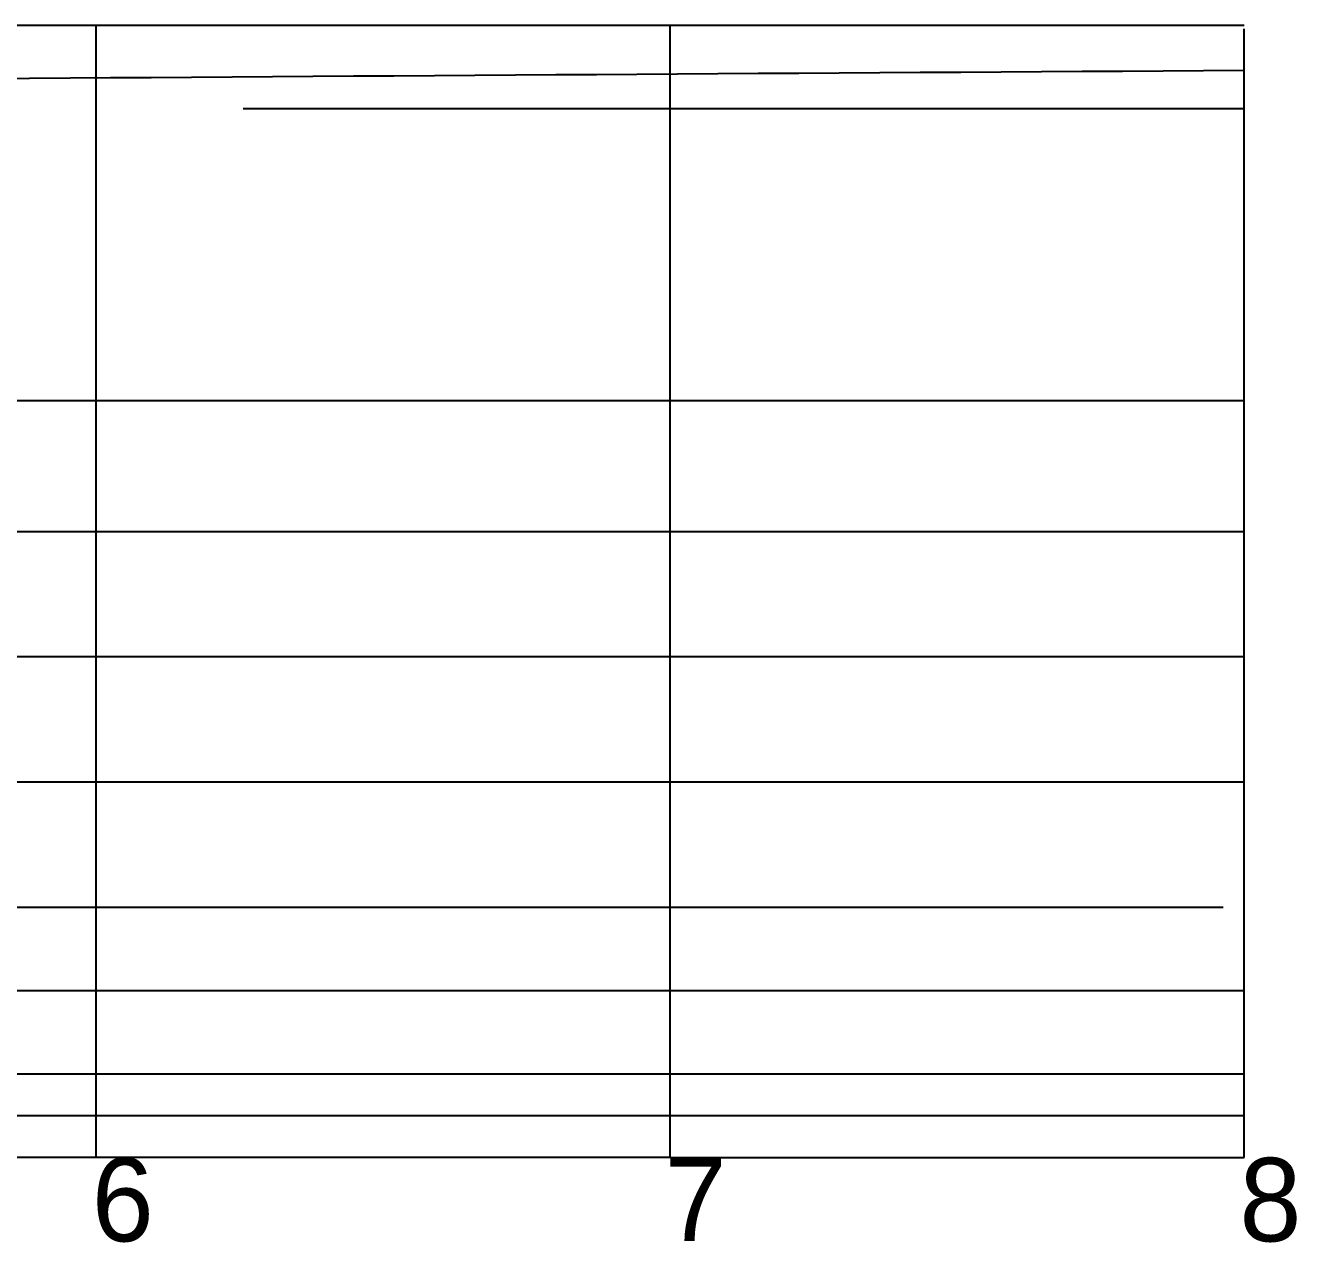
# Model space of a CAD drawing. Extents: x 3 to 181, y 2 to 128.
# Drawn here: x 63.76 to 79, y 79.4 to 93.99 of the extents above; entities that cross this region are included whole.
import ezdxf

# ---------------------------------------------------------------- set-up
doc = ezdxf.new("R2010")
doc.units = 0
doc.linetypes.add('ACAD_ISO02W100', pattern=[15, 12, -3])
doc.layers.get('0').update_dxf_attribs({"linetype": 'CONTINUOUS'})

msp = doc.modelspace()

# ---------------------------------------------------------------- linework, layer by layer
for p, q in [((78.374, 93.993), (52.908, 93.993)), ((64.611, 80.42), (64.611, 93.993)), ((71.493, 80.42), (71.493, 93.993)), ((78.374, 92.951), (78.375, 93.951)), ((78.374, 89.491), (78.374, 92.993)), ((78.374, 89.492), (16.439, 89.492)), ((64.611, 80.42), (64.611, 89.492)), ((71.493, 80.42), (71.493, 89.492)), ((78.374, 80.42), (78.374, 89.492)), ((78.374, 87.922), (16.439, 87.922)), ((78.374, 86.422), (16.439, 86.422)), ((78.374, 84.92), (16.439, 84.92)), ((78.124, 83.42), (30.202, 83.42)), ((78.374, 82.42), (16.439, 82.42)), ((78.374, 81.42), (16.439, 81.42)), ((78.374, 80.92), (16.439, 80.92)), ((71.493, 80.42), (16.439, 80.42)), ((71.493, 80.42), (78.374, 80.42))]:
    msp.add_line(p, q)
at = {"linetype": 'ACAD_ISO02W100'}
msp.add_line((78.374, 92.993), (16.731, 92.993), dxfattribs=at)
msp.add_polyline3d([(78.374, 93.451, 0), (77.889, 93.448, 0), (77.404, 93.445, 0), (76.918, 93.442, 0), (76.433, 93.439, 0), (75.947, 93.436, 0), (75.462, 93.433, 0), (74.977, 93.43, 0), (74.491, 93.427, 0), (74.006, 93.424, 0), (73.52, 93.421, 0), (73.035, 93.418, 0), (72.55, 93.415, 0), (72.064, 93.412, 0), (71.579, 93.409, 0), (71.094, 93.405, 0), (70.608, 93.402, 0), (70.123, 93.399, 0), (69.637, 93.396, 0), (69.152, 93.392, 0), (68.667, 93.389, 0), (68.181, 93.386, 0), (67.696, 93.383, 0), (67.21, 93.379, 0), (66.725, 93.376, 0), (66.24, 93.373, 0), (65.754, 93.369, 0), (65.269, 93.366, 0), (64.784, 93.363, 0), (64.298, 93.359, 0), (63.813, 93.356, 0), (63.328, 93.353, 0)])

# ---------------------------------------------------------------- texts
for s, p in [('6', (64.558, 79.416)), ('7', (71.426, 79.42)), ('8', (78.318, 79.416))]:
    msp.add_text(s, height=1).set_placement(p)

doc.saveas('drawing.dxf')
